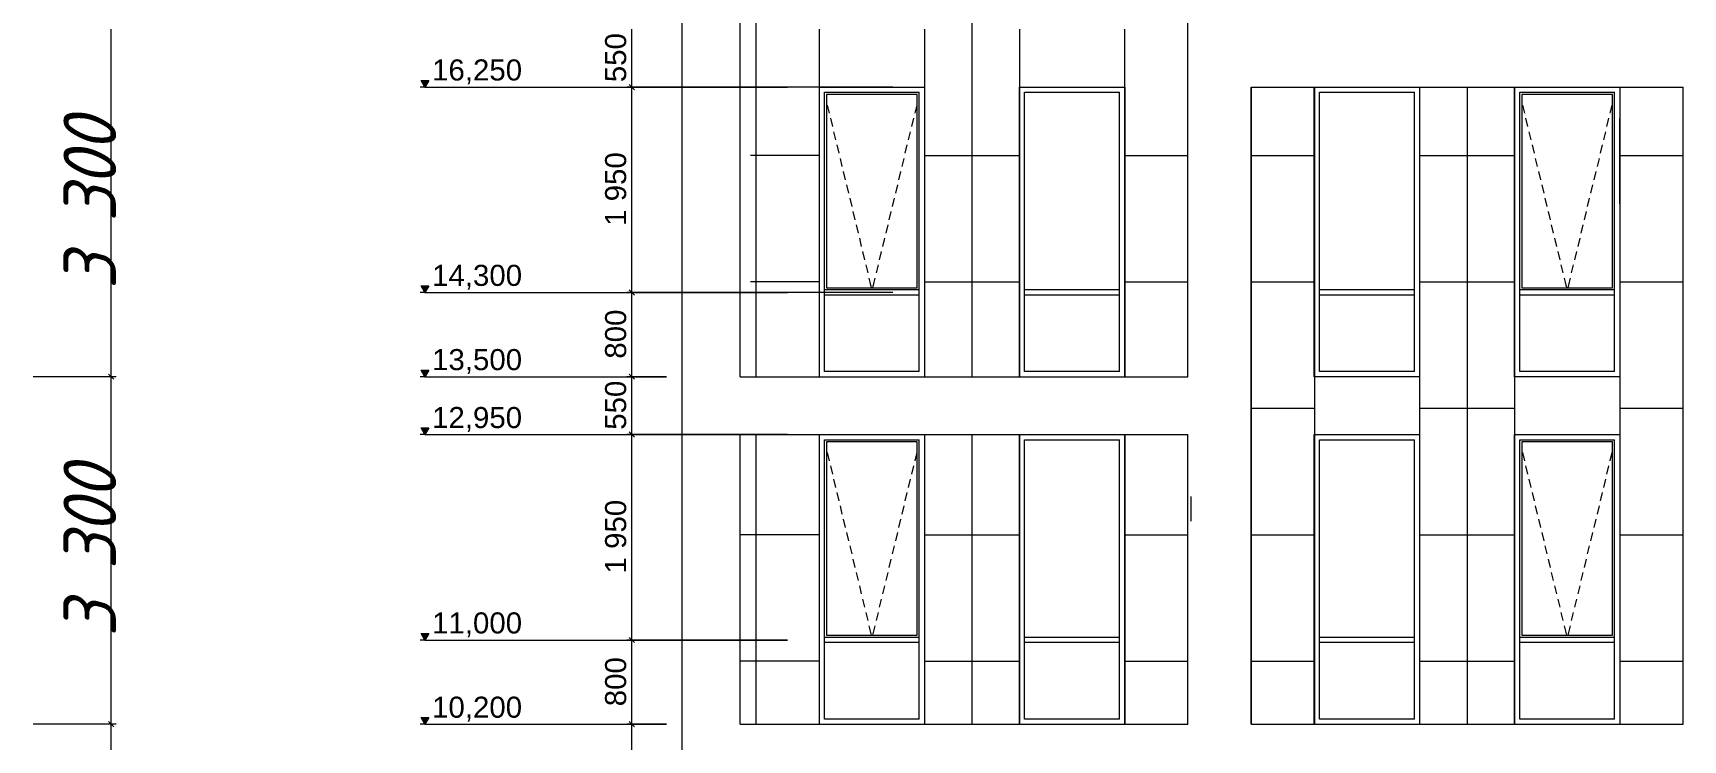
# Model space of a CAD drawing. Header units: millimetres. Extents: x 1499747 to 4230374, y -28481 to 441852.
# Drawn here: x 2604981 to 2620643, y -7733 to -1020 of the extents above; entities that cross this region are included whole.
import ezdxf
from ezdxf.xclip import XClip

# ---------------------------------------------------------------- set-up
doc = ezdxf.new("R2010")
doc.units = ezdxf.units.MM
doc.header["$MEASUREMENT"] = 0
doc.header["$XCLIPFRAME"] = 0
for name, color, linetype, lineweight in [('1 Фасад_42_Витражные окна_Ном._пера__1_Ном._пера__7', 7, 'Continuous', 18), ('1 Фасад_42_Витражные окна_Ном._пера__20_Ном._пера__1', 1, 'Continuous', 18), ('1 Фасад_42_Витражные окна_Ном._пера__92_Ном._пера__233', 233, 'Continuous', 18), ('1 Фасад_42_Выступы_Ном._пера__1_Ном._пера__7', 7, 'Continuous', 18), ('1 Фасад_42_Отделка керамика_Ном._пера__1_Ном._пера__7', 7, 'Continuous', 18), ('1 Фасад_42_Размер - ГКЛ перегородки_Ном._пера__5_Ном._пера__5', 5, 'Continuous', 18), ('1 Фасад_42_Размер - Общий_Ном._пера__1_Ном._пера__7', 7, 'Continuous', 18), ('1 Фасад_42_Сетка кладки_Ном._пера__20_Ном._пера__1', 1, 'Continuous', 18), ('1 Фасад_42_Сетка кладки_Ном._пера__62_Ном._пера__253', 252, 'Continuous', 18)]:
    doc.layers.add(name, color=color, linetype=linetype, lineweight=lineweight)
doc.layers.add('Чертеж и Рисунок', color=7, linetype='Continuous')
doc.styles.add('СГЕНЕРИР_СТИЛЬ_1', font='')
doc.styles.add('СГЕНЕРИР_СТИЛЬ_2', font='arial.ttf')
doc.styles.get('СГЕНЕРИР_СТИЛЬ_1').set_extended_font_data('GOST Common', italic=True)

# ---------------------------------------------------------------- blocks, each defined once
blk = doc.blocks.new('Чертеж_5_42', base_point=(1557140, 9891))
at = {"layer": '1 Фасад_42_Размер - Общий_Ном._пера__1_Ном._пера__7', "linetype": 'Continuous', "true_color": 0x939598}
for points in [[(1502498, 26141), (1502535, 26204), (1502462, 26204)], [(1502498, 24191), (1502535, 24254), (1502462, 24254)], [(1502498, 23391), (1502535, 23454), (1502462, 23454)], [(1502498, 22841), (1502535, 22904), (1502462, 22904)], [(1502498, 20891), (1502535, 20954), (1502462, 20954)], [(1502498, 20091), (1502535, 20154), (1502462, 20154)]]:
    blk.add_hatch(color=252, dxfattribs=at).paths.add_polyline_path(points)
at = {"layer": '1 Фасад_42_Витражные окна_Ном._пера__1_Ном._пера__7', "color": 252, "linetype": 'Continuous', "true_color": 0x939598}
for p, q in [((1506291, 25791), (1506291, 26091)), ((1506291, 26091), (1506741, 26091)), ((1506311, 26071), (1506311, 24236)), ((1507171, 26071), (1506311, 26071)), ((1506741, 26091), (1507191, 26091)), ((1507171, 24236), (1507171, 26071)), ((1507191, 25791), (1507191, 26091)), ((1508191, 25791), (1508191, 26091)), ((1508191, 26091), (1508641, 26091)), ((1508641, 26091), (1509091, 26091)), ((1509091, 25791), (1509091, 26091)), ((1510990, 25791), (1510990, 26091)), ((1510990, 26091), (1511440, 26091)), ((1511440, 26091), (1511890, 26091)), ((1511890, 25791), (1511890, 26091)), ((1512890, 25791), (1512890, 26091)), ((1512890, 26091), (1513340, 26091)), ((1512910, 26071), (1512910, 24236)), ((1513770, 26071), (1512910, 26071)), ((1513340, 26091), (1513790, 26091)), ((1513770, 24236), (1513770, 26071)), ((1513790, 25791), (1513790, 26091)), ((1506291, 24391), (1506291, 25791)), ((1507191, 24391), (1507191, 25791)), ((1508191, 24391), (1508191, 25791)), ((1509091, 24391), (1509091, 25791)), ((1510990, 24391), (1510990, 25791)), ((1511890, 24391), (1511890, 25791)), ((1512890, 24391), (1512890, 25791)), ((1513790, 24391), (1513790, 25791)), ((1506291, 24216), (1506291, 24391)), ((1507191, 24216), (1507191, 24391)), ((1508191, 24216), (1508191, 24391)), ((1509091, 24216), (1509091, 24391)), ((1510990, 24216), (1510990, 24391)), ((1511890, 24216), (1511890, 24391)), ((1512890, 24216), (1512890, 24391)), ((1513790, 24216), (1513790, 24391)), ((1506291, 24191), (1506291, 24216)), ((1506741, 24216), (1506291, 24216)), ((1506291, 24166), (1506291, 24191)), ((1506291, 23441), (1506291, 24166)), ((1506741, 24166), (1506291, 24166)), ((1506311, 24236), (1507171, 24236)), ((1507191, 24216), (1506741, 24216)), ((1507191, 24166), (1506741, 24166)), ((1507191, 24191), (1507191, 24216)), ((1507191, 24166), (1507191, 24191)), ((1507191, 23441), (1507191, 24166)), ((1508191, 24191), (1508191, 24216)), ((1508641, 24216), (1508191, 24216)), ((1508191, 24166), (1508191, 24191)), ((1508191, 23441), (1508191, 24166)), ((1508641, 24166), (1508191, 24166)), ((1509091, 24216), (1508641, 24216)), ((1509091, 24166), (1508641, 24166)), ((1509091, 24191), (1509091, 24216)), ((1509091, 24166), (1509091, 24191)), ((1509091, 23441), (1509091, 24166)), ((1510990, 24191), (1510990, 24216)), ((1511440, 24216), (1510990, 24216)), ((1510990, 24166), (1510990, 24191)), ((1510990, 23441), (1510990, 24166)), ((1511440, 24166), (1510990, 24166)), ((1511890, 24216), (1511440, 24216)), ((1511890, 24166), (1511440, 24166)), ((1511890, 24191), (1511890, 24216)), ((1511890, 24166), (1511890, 24191)), ((1511890, 23441), (1511890, 24166)), ((1512890, 24191), (1512890, 24216)), ((1513340, 24216), (1512890, 24216)), ((1512890, 24166), (1512890, 24191)), ((1512890, 23441), (1512890, 24166)), ((1513340, 24166), (1512890, 24166)), ((1512910, 24236), (1513770, 24236)), ((1513790, 24216), (1513340, 24216)), ((1513790, 24166), (1513340, 24166)), ((1513790, 24191), (1513790, 24216)), ((1513790, 24166), (1513790, 24191)), ((1513790, 23441), (1513790, 24166)), ((1506741, 23441), (1506291, 23441)), ((1507191, 23441), (1506741, 23441)), ((1508641, 23441), (1508191, 23441)), ((1509091, 23441), (1508641, 23441)), ((1511440, 23441), (1510990, 23441)), ((1511890, 23441), (1511440, 23441)), ((1513340, 23441), (1512890, 23441)), ((1513790, 23441), (1513340, 23441)), ((1506291, 22491), (1506291, 22791)), ((1506291, 22791), (1506741, 22791)), ((1506311, 22771), (1506311, 20936)), ((1507171, 22771), (1506311, 22771)), ((1506741, 22791), (1507191, 22791)), ((1507171, 20936), (1507171, 22771)), ((1507191, 22491), (1507191, 22791)), ((1508191, 22491), (1508191, 22791)), ((1508191, 22791), (1508641, 22791)), ((1508641, 22791), (1509091, 22791)), ((1509091, 22491), (1509091, 22791)), ((1510990, 22491), (1510990, 22791)), ((1510990, 22791), (1511440, 22791)), ((1511440, 22791), (1511890, 22791)), ((1511890, 22491), (1511890, 22791)), ((1512890, 22491), (1512890, 22791)), ((1512890, 22791), (1513340, 22791)), ((1512910, 22771), (1512910, 20936)), ((1513770, 22771), (1512910, 22771)), ((1513340, 22791), (1513790, 22791)), ((1513770, 20936), (1513770, 22771)), ((1513790, 22491), (1513790, 22791)), ((1506291, 21091), (1506291, 22491)), ((1507191, 21091), (1507191, 22491)), ((1508191, 21091), (1508191, 22491)), ((1509091, 21091), (1509091, 22491)), ((1510990, 21091), (1510990, 22491)), ((1511890, 21091), (1511890, 22491)), ((1512890, 21091), (1512890, 22491)), ((1513790, 21091), (1513790, 22491)), ((1506291, 20916), (1506291, 21091)), ((1507191, 20916), (1507191, 21091)), ((1508191, 20916), (1508191, 21091)), ((1509091, 20916), (1509091, 21091)), ((1510990, 20916), (1510990, 21091)), ((1511890, 20916), (1511890, 21091)), ((1512890, 20916), (1512890, 21091)), ((1513790, 20916), (1513790, 21091)), ((1506291, 20891), (1506291, 20916)), ((1506741, 20916), (1506291, 20916)), ((1506291, 20866), (1506291, 20891)), ((1506291, 20141), (1506291, 20866)), ((1506741, 20866), (1506291, 20866)), ((1506311, 20936), (1507171, 20936)), ((1507191, 20916), (1506741, 20916)), ((1507191, 20866), (1506741, 20866)), ((1507191, 20891), (1507191, 20916)), ((1507191, 20866), (1507191, 20891)), ((1507191, 20141), (1507191, 20866)), ((1508191, 20891), (1508191, 20916)), ((1508641, 20916), (1508191, 20916)), ((1508191, 20866), (1508191, 20891)), ((1508191, 20141), (1508191, 20866)), ((1508641, 20866), (1508191, 20866)), ((1509091, 20916), (1508641, 20916)), ((1509091, 20866), (1508641, 20866)), ((1509091, 20891), (1509091, 20916)), ((1509091, 20866), (1509091, 20891)), ((1509091, 20141), (1509091, 20866)), ((1510990, 20891), (1510990, 20916)), ((1511440, 20916), (1510990, 20916)), ((1510990, 20866), (1510990, 20891)), ((1510990, 20141), (1510990, 20866)), ((1511440, 20866), (1510990, 20866)), ((1511890, 20916), (1511440, 20916)), ((1511890, 20866), (1511440, 20866)), ((1511890, 20891), (1511890, 20916)), ((1511890, 20866), (1511890, 20891)), ((1511890, 20141), (1511890, 20866)), ((1512890, 20891), (1512890, 20916)), ((1513340, 20916), (1512890, 20916)), ((1512890, 20866), (1512890, 20891)), ((1512890, 20141), (1512890, 20866)), ((1513340, 20866), (1512890, 20866)), ((1512910, 20936), (1513770, 20936)), ((1513790, 20916), (1513340, 20916)), ((1513790, 20866), (1513340, 20866)), ((1513790, 20891), (1513790, 20916)), ((1513790, 20866), (1513790, 20891)), ((1513790, 20141), (1513790, 20866)), ((1506741, 20141), (1506291, 20141)), ((1507191, 20141), (1506741, 20141)), ((1508641, 20141), (1508191, 20141)), ((1509091, 20141), (1508641, 20141)), ((1511440, 20141), (1510990, 20141)), ((1511890, 20141), (1511440, 20141)), ((1513340, 20141), (1512890, 20141)), ((1513790, 20141), (1513340, 20141))]:
    blk.add_line(p, q, dxfattribs=at)
at = {"layer": '1 Фасад_42_Витражные окна_Ном._пера__20_Ном._пера__1', "color": 252, "linetype": 'Continuous', "true_color": 0x939598}
blk.add_line((1509768, 22255), (1509768, 22019), dxfattribs=at)
at = {"layer": '1 Фасад_42_Витражные окна_Ном._пера__92_Ном._пера__233', "color": 252, "linetype": 'Continuous', "true_color": 0x939598}
for p, q in [((1506317, 25970), (1506335, 25892)), ((1506347, 25844), (1506366, 25766)), ((1507135, 25844), (1507116, 25766)), ((1507166, 25970), (1507147, 25892)), ((1512916, 25970), (1512935, 25892)), ((1512946, 25844), (1512965, 25766)), ((1513734, 25844), (1513715, 25766)), ((1513765, 25970), (1513746, 25892)), ((1506378, 25717), (1506396, 25639)), ((1507105, 25717), (1507086, 25639)), ((1512977, 25717), (1512996, 25639)), ((1513704, 25717), (1513685, 25639)), ((1506408, 25591), (1506427, 25513)), ((1507074, 25591), (1507055, 25513)), ((1513007, 25591), (1513026, 25513)), ((1513673, 25591), (1513654, 25513)), ((1506439, 25464), (1506457, 25387)), ((1507044, 25464), (1507025, 25387)), ((1513038, 25464), (1513057, 25387)), ((1513643, 25464), (1513624, 25387)), ((1506469, 25338), (1506488, 25260)), ((1507013, 25338), (1506994, 25260)), ((1513068, 25338), (1513087, 25260)), ((1513612, 25338), (1513593, 25260)), ((1506500, 25212), (1506518, 25134)), ((1506530, 25085), (1506549, 25008)), ((1506952, 25085), (1506933, 25008)), ((1506983, 25212), (1506964, 25134)), ((1513099, 25212), (1513118, 25134)), ((1513129, 25085), (1513148, 25008)), ((1513551, 25085), (1513532, 25008)), ((1513582, 25212), (1513563, 25134)), ((1506561, 24959), (1506579, 24881)), ((1506922, 24959), (1506903, 24881)), ((1513160, 24959), (1513179, 24881)), ((1513521, 24959), (1513502, 24881)), ((1506591, 24833), (1506610, 24755)), ((1506891, 24833), (1506872, 24755)), ((1513190, 24833), (1513209, 24755)), ((1513490, 24833), (1513471, 24755)), ((1506622, 24706), (1506640, 24628)), ((1506861, 24706), (1506842, 24628)), ((1513221, 24706), (1513240, 24628)), ((1513460, 24706), (1513441, 24628)), ((1506652, 24580), (1506671, 24502)), ((1506683, 24453), (1506701, 24376)), ((1506800, 24453), (1506781, 24376)), ((1506830, 24580), (1506811, 24502)), ((1513251, 24580), (1513270, 24502)), ((1513282, 24453), (1513301, 24376)), ((1513399, 24453), (1513380, 24376)), ((1513429, 24580), (1513410, 24502)), ((1506713, 24327), (1506722, 24289)), ((1506722, 24289), (1506735, 24236)), ((1506760, 24289), (1506747, 24236)), ((1506769, 24327), (1506760, 24289)), ((1513312, 24327), (1513321, 24289)), ((1513321, 24289), (1513334, 24236)), ((1513359, 24289), (1513346, 24236)), ((1513368, 24327), (1513359, 24289)), ((1506317, 22670), (1506335, 22592)), ((1507166, 22670), (1507147, 22592)), ((1512916, 22670), (1512935, 22592)), ((1513765, 22670), (1513746, 22592)), ((1506347, 22544), (1506366, 22466)), ((1506378, 22417), (1506396, 22339)), ((1507105, 22417), (1507086, 22339)), ((1507135, 22544), (1507116, 22466)), ((1512946, 22544), (1512965, 22466)), ((1512977, 22417), (1512996, 22339)), ((1513704, 22417), (1513685, 22339)), ((1513734, 22544), (1513715, 22466)), ((1506408, 22291), (1506427, 22213)), ((1507074, 22291), (1507055, 22213)), ((1513007, 22291), (1513026, 22213)), ((1513673, 22291), (1513654, 22213)), ((1506439, 22164), (1506457, 22087)), ((1507044, 22164), (1507025, 22087)), ((1513038, 22164), (1513057, 22087)), ((1513643, 22164), (1513624, 22087)), ((1506469, 22038), (1506488, 21960)), ((1507013, 22038), (1506994, 21960)), ((1513068, 22038), (1513087, 21960)), ((1513612, 22038), (1513593, 21960)), ((1506500, 21912), (1506518, 21834)), ((1506530, 21785), (1506549, 21708)), ((1506952, 21785), (1506933, 21708)), ((1506983, 21912), (1506964, 21834)), ((1513099, 21912), (1513118, 21834)), ((1513129, 21785), (1513148, 21708)), ((1513551, 21785), (1513532, 21708)), ((1513582, 21912), (1513563, 21834)), ((1506561, 21659), (1506579, 21581)), ((1506922, 21659), (1506903, 21581)), ((1513160, 21659), (1513179, 21581)), ((1513521, 21659), (1513502, 21581)), ((1506591, 21533), (1506610, 21455)), ((1506891, 21533), (1506872, 21455)), ((1513190, 21533), (1513209, 21455)), ((1513490, 21533), (1513471, 21455)), ((1506622, 21406), (1506640, 21328)), ((1506861, 21406), (1506842, 21328)), ((1513221, 21406), (1513240, 21328)), ((1513460, 21406), (1513441, 21328)), ((1506652, 21280), (1506671, 21202)), ((1506683, 21153), (1506701, 21076)), ((1506800, 21153), (1506781, 21076)), ((1506830, 21280), (1506811, 21202)), ((1513251, 21280), (1513270, 21202)), ((1513282, 21153), (1513301, 21076)), ((1513399, 21153), (1513380, 21076)), ((1513429, 21280), (1513410, 21202)), ((1506713, 21027), (1506722, 20989)), ((1506722, 20989), (1506735, 20936)), ((1506760, 20989), (1506747, 20936)), ((1506769, 21027), (1506760, 20989)), ((1513312, 21027), (1513321, 20989)), ((1513321, 20989), (1513334, 20936)), ((1513359, 20989), (1513346, 20936)), ((1513368, 21027), (1513359, 20989))]:
    blk.add_line(p, q, dxfattribs=at)
at = {"layer": '1 Фасад_42_Выступы_Ном._пера__1_Ном._пера__7', "color": 252, "linetype": 'Continuous', "true_color": 0x939598}
for p, q in [((1504940, 19541), (1504940, 46491)), ((1505490, 23391), (1505490, 29441)), ((1509741, 23391), (1509741, 29441)), ((1510341, 20091), (1510341, 26141)), ((1510341, 26141), (1514441, 26141)), ((1514441, 20091), (1514441, 26141)), ((1505490, 23391), (1509741, 23391)), ((1505490, 20091), (1505490, 22841)), ((1505490, 22841), (1509741, 22841)), ((1509741, 20091), (1509741, 22841)), ((1505490, 20091), (1509741, 20091)), ((1510341, 20091), (1514441, 20091))]:
    blk.add_line(p, q, dxfattribs=at)
at = {"layer": '1 Фасад_42_Отделка керамика_Ном._пера__1_Ном._пера__7', "color": 252, "linetype": 'Continuous', "true_color": 0x939598}
for p, q in [((1506241, 26141), (1507241, 26141)), ((1507241, 26141), (1507241, 23391)), ((1508141, 26141), (1509141, 26141)), ((1508141, 23391), (1508141, 26141)), ((1509141, 26141), (1509141, 23391)), ((1510940, 23391), (1510940, 26141)), ((1511940, 26141), (1511940, 23391)), ((1512840, 23391), (1512840, 26141)), ((1511940, 23391), (1510940, 23391)), ((1513840, 23391), (1512840, 23391)), ((1507241, 22841), (1507241, 20091)), ((1508141, 20091), (1508141, 22841)), ((1509141, 22841), (1509141, 20091)), ((1510940, 20091), (1510940, 22841)), ((1510940, 22841), (1511940, 22841)), ((1511940, 22841), (1511940, 20091)), ((1512840, 20091), (1512840, 22841)), ((1512840, 22841), (1513840, 22841))]:
    blk.add_line(p, q, dxfattribs=at)
at = {"layer": '1 Фасад_42_Размер - ГКЛ перегородки_Ном._пера__5_Ном._пера__5', "color": 252, "linetype": 'Continuous', "true_color": 0x939598}
for p, q in [((1499521, 23391), (1499521, 26691)), ((1499568, 23391), (1498778, 23391)), ((1499568, 23391), (1498778, 23391)), ((1499496, 23416), (1499546, 23366)), ((1499496, 23416), (1499546, 23366)), ((1499521, 20091), (1499521, 23391)), ((1499568, 20091), (1498778, 20091)), ((1499568, 20091), (1498778, 20091)), ((1499496, 20116), (1499546, 20066)), ((1499496, 20116), (1499546, 20066)), ((1499521, 15141), (1499521, 20091))]:
    blk.add_line(p, q, dxfattribs=at)
at = {"layer": '1 Фасад_42_Размер - Общий_Ном._пера__1_Ном._пера__7', "color": 252, "linetype": 'Continuous', "true_color": 0x939598}
for p, q in [((1504463, 26141), (1504463, 26691)), ((1502498, 26141), (1502462, 26204)), ((1502462, 26204), (1502535, 26204)), ((1502535, 26204), (1502498, 26141)), ((1504438, 26166), (1504488, 26116)), ((1504438, 26166), (1504488, 26116)), ((1502498, 26141), (1502452, 26141)), ((1502498, 26141), (1505941, 26141)), ((1506941, 26141), (1504416, 26141)), ((1506941, 26141), (1504416, 26141)), ((1504463, 24191), (1504463, 26141)), ((1502498, 24191), (1502452, 24191)), ((1502498, 24191), (1502462, 24254)), ((1502462, 24254), (1502535, 24254)), ((1502535, 24254), (1502498, 24191)), ((1502498, 24191), (1505941, 24191)), ((1506941, 24191), (1504416, 24191)), ((1506941, 24191), (1504416, 24191)), ((1504438, 24216), (1504488, 24166)), ((1504438, 24216), (1504488, 24166)), ((1504463, 23391), (1504463, 24191)), ((1502498, 23391), (1502452, 23391)), ((1502498, 23391), (1502462, 23454)), ((1502462, 23454), (1502535, 23454)), ((1502535, 23454), (1502498, 23391)), ((1502498, 23391), (1504790, 23391)), ((1504790, 23391), (1504416, 23391)), ((1504790, 23391), (1504416, 23391)), ((1504438, 23416), (1504488, 23366)), ((1504438, 23416), (1504488, 23366)), ((1504463, 22841), (1504463, 23391)), ((1502498, 22841), (1502462, 22904)), ((1502462, 22904), (1502535, 22904)), ((1502535, 22904), (1502498, 22841)), ((1502498, 22841), (1502452, 22841)), ((1502498, 22841), (1505941, 22841)), ((1505941, 22841), (1504416, 22841)), ((1505941, 22841), (1504416, 22841)), ((1504438, 22866), (1504488, 22816)), ((1504438, 22866), (1504488, 22816)), ((1504463, 20891), (1504463, 22841)), ((1502498, 20891), (1502452, 20891)), ((1502498, 20891), (1502462, 20954)), ((1502462, 20954), (1502535, 20954)), ((1502535, 20954), (1502498, 20891)), ((1502498, 20891), (1505941, 20891)), ((1505941, 20891), (1504416, 20891)), ((1505941, 20891), (1504416, 20891)), ((1504438, 20916), (1504488, 20866)), ((1504438, 20916), (1504488, 20866)), ((1504463, 20091), (1504463, 20891)), ((1502498, 20091), (1502452, 20091)), ((1502498, 20091), (1502462, 20154)), ((1502462, 20154), (1502535, 20154)), ((1502535, 20154), (1502498, 20091)), ((1502498, 20091), (1504790, 20091)), ((1504790, 20091), (1504416, 20091)), ((1504790, 20091), (1504416, 20091)), ((1504438, 20116), (1504488, 20066)), ((1504438, 20116), (1504488, 20066)), ((1504463, 19091), (1504463, 20091))]:
    blk.add_line(p, q, dxfattribs=at)
at = {"layer": '1 Фасад_42_Сетка кладки_Ном._пера__20_Ном._пера__1', "color": 252, "linetype": 'Continuous', "true_color": 0x939598}
blk.add_line((1513840, 25031), (1513840, 25841), dxfattribs=at)
at = {"layer": '1 Фасад_42_Сетка кладки_Ном._пера__62_Ном._пера__253', "color": 252, "linetype": 'Continuous', "true_color": 0x939598}
for p, q in [((1505640, 29441), (1505640, 23391)), ((1507691, 29441), (1507691, 23391)), ((1506241, 26691), (1506241, 26141)), ((1507240, 26691), (1507240, 26141)), ((1508141, 26691), (1508141, 26141)), ((1509140, 26691), (1509140, 26141)), ((1506241, 26141), (1506241, 23391)), ((1507240, 26141), (1507240, 23391)), ((1508141, 26141), (1508141, 23391)), ((1509140, 26141), (1509140, 23391)), ((1510341, 26141), (1510341, 20091)), ((1510941, 26141), (1510941, 23391)), ((1511940, 26141), (1511940, 20091)), ((1512391, 26141), (1512391, 20091)), ((1512841, 26141), (1512841, 23391)), ((1513840, 26141), (1513840, 23391)), ((1506241, 25491), (1505590, 25491)), ((1507241, 25491), (1508141, 25491)), ((1509140, 25491), (1509141, 25491)), ((1509141, 25491), (1509741, 25491)), ((1510341, 25491), (1510940, 25491)), ((1510940, 25491), (1510941, 25491)), ((1511940, 25491), (1512840, 25491)), ((1513840, 25491), (1514441, 25491)), ((1506241, 24291), (1505590, 24291)), ((1507241, 24291), (1508141, 24291)), ((1509140, 24291), (1509141, 24291)), ((1509141, 24291), (1509741, 24291)), ((1510341, 24291), (1510940, 24291)), ((1510940, 24291), (1510941, 24291)), ((1511940, 24291), (1512840, 24291)), ((1513840, 24291), (1514441, 24291)), ((1510941, 23391), (1510941, 22841)), ((1512841, 23391), (1512841, 22841)), ((1513840, 23391), (1513840, 22841)), ((1510341, 23091), (1510941, 23091)), ((1511940, 23091), (1512840, 23091)), ((1513840, 23091), (1514441, 23091)), ((1505640, 22841), (1505640, 20091)), ((1506241, 22841), (1506241, 20091)), ((1507240, 22841), (1507240, 20091)), ((1507691, 22841), (1507691, 20091)), ((1508141, 22841), (1508141, 20091)), ((1509140, 22841), (1509140, 20091)), ((1510941, 22841), (1510941, 20091)), ((1512841, 22841), (1512841, 20091)), ((1513840, 22841), (1513840, 20091)), ((1506241, 21891), (1505490, 21891)), ((1507241, 21891), (1508141, 21891)), ((1509140, 21891), (1509141, 21891)), ((1509141, 21891), (1509741, 21891)), ((1510341, 21891), (1510940, 21891)), ((1510940, 21891), (1510941, 21891)), ((1511940, 21891), (1512840, 21891)), ((1513840, 21891), (1514441, 21891)), ((1506241, 20691), (1505490, 20691)), ((1507241, 20691), (1508141, 20691)), ((1509140, 20691), (1509141, 20691)), ((1509141, 20691), (1509741, 20691)), ((1510341, 20691), (1510940, 20691)), ((1510940, 20691), (1510941, 20691)), ((1511940, 20691), (1512840, 20691)), ((1513840, 20691), (1514441, 20691))]:
    blk.add_line(p, q, dxfattribs=at)
at = {"layer": '1 Фасад_42_Размер - ГКЛ перегородки_Ном._пера__5_Ном._пера__5', "color": 252, "linetype": 'Continuous', "true_color": 0x939598, "char_height": 500, "attachment_point": 7, "rotation": 90, "style": 'СГЕНЕРИР_СТИЛЬ_1'}
for insert in [(1499567, 24222), (1499567, 20922)]:
    blk.add_mtext('\\A1;{\\pql;\\fGOST Common|b0|i1|c204|p0;\\W1.000000;3\xa0300}', dxfattribs=dict(at, insert=insert))
at = {"layer": '1 Фасад_42_Размер - Общий_Ном._пера__1_Ном._пера__7', "color": 252, "linetype": 'Continuous', "true_color": 0x939598, "char_height": 200, "attachment_point": 7, "rotation": 90, "style": 'СГЕНЕРИР_СТИЛЬ_2'}
for s, insert in [('\\A1;{\\pql;\\fArial|b0|i0|c204|p0;\\W1.000000;550}', (1504411, 26187)), ('\\A1;{\\pql;\\fArial|b0|i0|c204|p0;\\W1.000000;1\xa0950}', (1504411, 24823)), ('\\A1;{\\pql;\\fArial|b0|i0|c204|p0;\\W1.000000;800}', (1504411, 23562)), ('\\A1;{\\pql;\\fArial|b0|i0|c204|p0;\\W1.000000;550}', (1504411, 22887)), ('\\A1;{\\pql;\\fArial|b0|i0|c204|p0;\\W1.000000;1\xa0950}', (1504411, 21523)), ('\\A1;{\\pql;\\fArial|b0|i0|c204|p0;\\W1.000000;800}', (1504411, 20262))]:
    blk.add_mtext(s, dxfattribs=dict(at, insert=insert))
at = {"layer": '1 Фасад_42_Размер - Общий_Ном._пера__1_Ном._пера__7', "color": 252, "linetype": 'Continuous', "true_color": 0x939598, "char_height": 200, "attachment_point": 7, "style": 'СГЕНЕРИР_СТИЛЬ_2'}
for s, insert in [('\\A1;{\\pql;\\fArial|b0|i0|c204|p0;\\W1.000000;16,250}', (1502566, 26166)), ('\\A1;{\\pql;\\fArial|b0|i0|c204|p0;\\W1.000000;14,300}', (1502566, 24216)), ('\\A1;{\\pql;\\fArial|b0|i0|c204|p0;\\W1.000000;13,500}', (1502566, 23416)), ('\\A1;{\\pql;\\fArial|b0|i0|c204|p0;\\W1.000000;12,950}', (1502566, 22866)), ('\\A1;{\\pql;\\fArial|b0|i0|c204|p0;\\W1.000000;11,000}', (1502566, 20916)), ('\\A1;{\\pql;\\fArial|b0|i0|c204|p0;\\W1.000000;10,200}', (1502566, 20116))]:
    blk.add_mtext(s, dxfattribs=dict(at, insert=insert))

msp = doc.modelspace()

# ---------------------------------------------------------------- block references
at = {"layer": 'Чертеж и Рисунок', "linetype": 'Continuous'}
ref = msp.add_blockref('Чертеж_5_42', (2663343.31682, -17783.33843), dxfattribs=at)
XClip(ref).set_block_clipping_path([(1496000, -1299.0576434789), (1580000, 60181.6414690267)])

doc.saveas('drawing.dxf')
